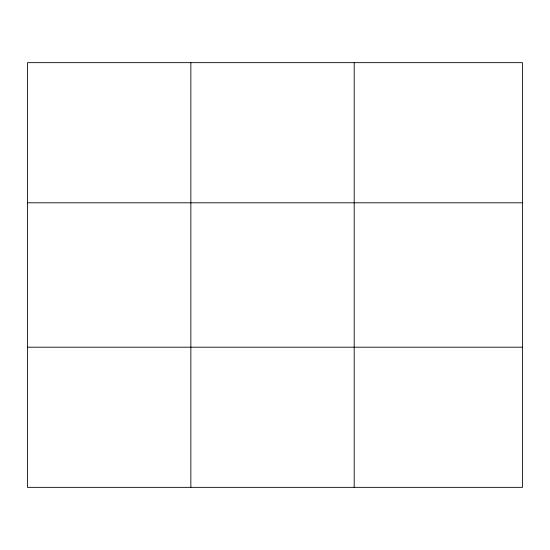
<?xml version="1.0" encoding="UTF-8"?>
<svg xmlns="http://www.w3.org/2000/svg" width="550" height="550" viewBox="0 0 550 550"><rect width="100%" height="100%" fill="white"/><g stroke="black" fill="none" stroke-linecap="round" stroke-linejoin="round"><path stroke-width="0.82" d="M190.85 62.652L190.85 487.348M354.2 62.652L354.2 487.348M522.5 202.799L522.5 62.652L27.5 62.652L27.5 487.348L522.5 487.348L522.5 202.799L27.5 202.799M27.5 347.201L522.5 347.201"/></g></svg>
